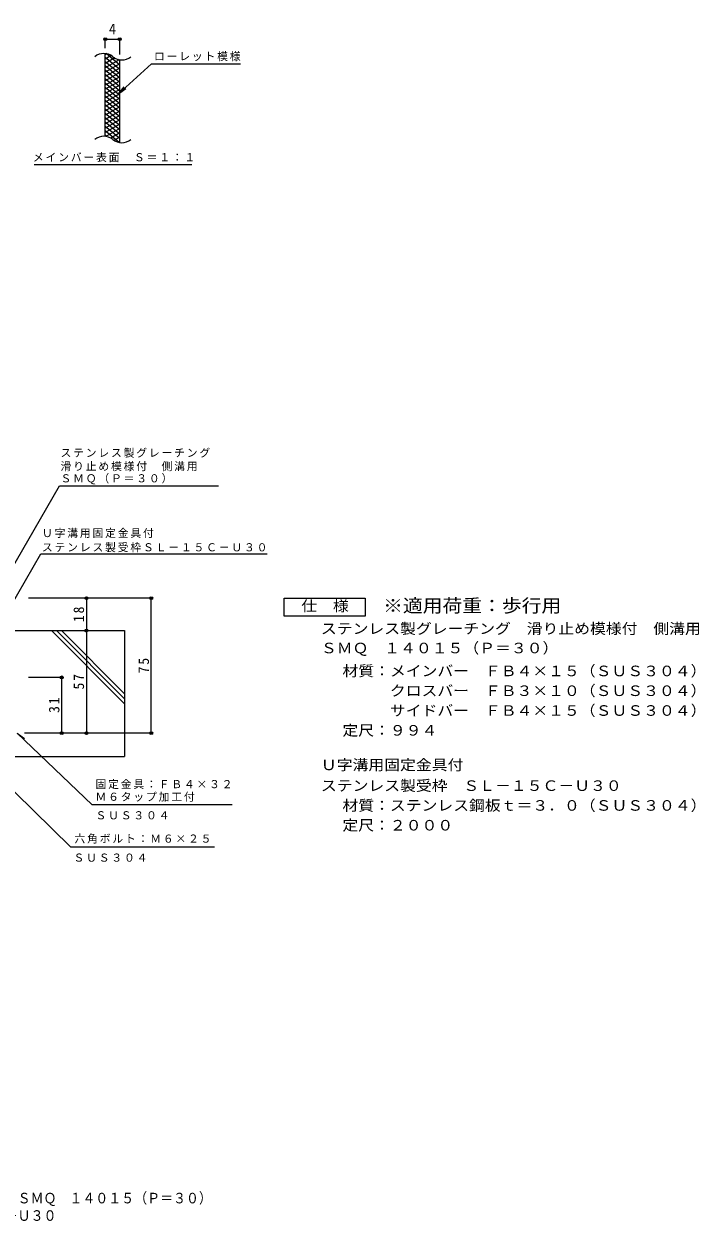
# Model space of a CAD drawing. Units: millimetres at full size, with parts at other scales. Extents: x -371 to 486, y -387 to 344.
# Drawn here: x 111 to 486, y -387 to 278 of the extents above; entities that cross this region are included whole.
import ezdxf
from ezdxf.enums import TextEntityAlignment as Align

# ---------------------------------------------------------------- set-up
doc = ezdxf.new("R2010")
doc.units = ezdxf.units.MM
doc.header["$LTSCALE"] = 2
doc.header["$PDMODE"] = 32
doc.header["$PDSIZE"] = 1.6
for name, color, linetype, lineweight in [('C-2', 3, 'Continuous', 9), ('C-4', 7, 'Continuous', 9), ('C-5', 7, 'Continuous', 9), ('C-9', 6, 'Continuous', 5), ('D-4', 7, 'Continuous', 9), ('D-5', 7, 'Continuous', 9), ('D-6', 6, 'Continuous', 5)]:
    doc.layers.add(name, color=color, linetype=linetype, lineweight=lineweight)
doc.layers.add('F-0_F-0ﾚｲﾔ', color=2, linetype='Continuous')
doc.styles.add('ＭＳ ゴシック', font='')
doc.styles.get('ＭＳ ゴシック').set_extended_font_data('MS Gothic')

msp = doc.modelspace()

# ---------------------------------------------------------------- linework, layer by layer
at = {"layer": 'C-2'}
for p, q in [((155.917, 215.883), (155.917, 261.883)), ((163.917, 212.442), (163.917, 258.442))]:
    msp.add_line(p, q, dxfattribs=at)
for centre, start, end in [((155.123, 254.033), 50.82628, 129.17371), ((165.158, 266.348), 230.82628, 309.17371), ((155.123, 208.033), 50.82628, 129.17371), ((165.158, 220.348), 230.82628, 309.17371)]:
    msp.add_arc(centre, 7.942, start, end, dxfattribs=at)
at = {"layer": 'C-4'}
for p, q in [((155.917, 264.883), (155.917, 270.529)), ((155.917, 269.929), (163.917, 269.929)), ((163.917, 261.442), (163.917, 270.529))]:
    msp.add_line(p, q, dxfattribs=at)
for p in [(155.917, 269.929), (163.917, 269.929)]:
    msp.add_point(p, dxfattribs=at)
at = {"layer": 'C-5'}
for p, q in [((181.58, 256.263), (230.995, 256.263)), ((163.185, 239.637), (167.301, 242.477)), ((116.392, 200.25), (203.998, 200.25))]:
    msp.add_line(p, q, dxfattribs=at)
msp.add_lwpolyline([(181.58, 256.263), (163.185, 239.637), (166.425, 243.445)], dxfattribs=at)
at = {"layer": 'C-9'}
for p, q in [((156.823, 261.792), (155.917, 261.268)), ((159.273, 260.806), (155.917, 258.868)), ((163.917, 253.12), (155.917, 259.833)), ((163.917, 255.52), (156.334, 261.883)), ((161.151, 259.49), (155.917, 256.468)), ((163.672, 258.545), (155.917, 254.068)), ((163.917, 250.72), (155.917, 257.433)), ((163.917, 256.287), (155.917, 251.668)), ((163.917, 248.32), (155.917, 255.033)), ((163.917, 253.887), (155.917, 249.268)), ((163.917, 257.92), (162.973, 258.712)), ((163.917, 245.92), (155.917, 252.633)), ((163.917, 251.487), (155.917, 246.868)), ((163.917, 243.52), (155.917, 250.233)), ((163.917, 249.087), (155.917, 244.468)), ((163.917, 241.12), (155.917, 247.833)), ((163.917, 246.687), (155.917, 242.068)), ((163.917, 238.72), (155.917, 245.433)), ((163.917, 244.287), (155.917, 239.668)), ((163.917, 236.32), (155.917, 243.033)), ((163.917, 241.887), (155.917, 237.268)), ((163.917, 233.92), (155.917, 240.633)), ((163.917, 239.487), (155.917, 234.868)), ((163.917, 231.52), (155.917, 238.233)), ((163.917, 237.087), (155.917, 232.468)), ((163.917, 229.12), (155.917, 235.833)), ((163.917, 234.687), (155.917, 230.068)), ((163.917, 226.72), (155.917, 233.433)), ((163.917, 232.287), (155.917, 227.668)), ((163.917, 224.32), (155.917, 231.033)), ((163.917, 229.887), (155.917, 225.268)), ((163.917, 221.92), (155.917, 228.633)), ((163.917, 227.487), (155.917, 222.868)), ((163.917, 219.52), (155.917, 226.233)), ((163.917, 225.087), (155.917, 220.468)), ((163.917, 217.12), (155.917, 223.833)), ((163.917, 222.687), (155.917, 218.068)), ((163.917, 214.72), (155.917, 221.433)), ((163.917, 220.287), (156.298, 215.888)), ((163.641, 212.551), (155.917, 219.033)), ((156.955, 215.762), (155.917, 216.633)), ((163.917, 217.887), (158.927, 215.006)), ((163.917, 215.487), (160.816, 213.697)), ((163.917, 213.087), (163.173, 212.657))]:
    msp.add_line(p, q, dxfattribs=at)
at = {"layer": 'D-4'}
for p, q in [((182.083, -40.702), (113.259, -40.702)), ((145.385, -40.702), (145.385, -58.702)), ((181.483, -115.702), (181.483, -40.702)), ((145.385, -58.702), (145.385, -115.702)), ((132.302, -84.702), (113.259, -84.702)), ((131.702, -115.702), (131.702, -84.702)), ((182.083, -115.702), (111.006, -115.702))]:
    msp.add_line(p, q, dxfattribs=at)
for p in [(145.385, -40.702), (181.483, -40.702), (145.385, -58.702), (131.702, -84.702), (131.702, -115.702), (145.385, -115.702), (181.483, -115.702)]:
    msp.add_point(p, dxfattribs=at)
at = {"layer": 'D-5'}
for p, q in [((94.346, -40.702), (130.543, 21.826)), ((130.543, 21.826), (218.938, 21.826)), ((103.006, -45.702), (120.088, -16.116)), ((120.088, -16.116), (245.816, -16.116)), ((255.364, -40.702), (300.364, -40.702)), ((255.364, -50.702), (255.364, -40.702)), ((300.364, -40.702), (300.364, -50.702)), ((300.364, -50.702), (255.364, -50.702)), ((226.473, -155.444), (148.658, -155.444)), ((216.587, -179.056), (136.816, -179.056))]:
    msp.add_line(p, q, dxfattribs=at)
for points in [[(136.816, -179.056), (43.629, -87.702), (47.626, -90.706)], [(148.658, -155.444), (107.006, -115.702), (111.043, -118.651)]]:
    msp.add_lwpolyline(points, dxfattribs=at)
at = {"layer": 'D-6'}
for p, q in [((166.686, -99.416), (125.972, -58.702)), ((166.686, -96.588), (128.8, -58.702)), ((166.686, -93.759), (131.629, -58.702)), ((95.944, -128.702), (166.686, -128.702))]:
    msp.add_line(p, q, dxfattribs=at)
msp.add_lwpolyline([(99.006, -58.702), (166.686, -58.702), (166.686, -128.702)], dxfattribs=at)

# ---------------------------------------------------------------- texts
at = {"layer": 'C-4', "color": 2, "style": 'ＭＳ ゴシック'}
msp.add_text('4', height=5.865, dxfattribs=at).set_placement((157.917, 270.929), align=Align.BOTTOM_LEFT)
at = {"layer": 'C-5', "char_height": 4.399, "attachment_point": 7, "style": 'ＭＳ ゴシック'}
for s, insert in [('\\T1.17;ローレット模様', (182.995, 257.678)), ('\\T1.17;メインバー表面\u3000Ｓ＝１：１', (115.679, 201.59))]:
    msp.add_mtext(s, dxfattribs=dict(at, insert=insert))
at = {"layer": 'D-4', "color": 2, "char_height": 5.865, "attachment_point": 7, "rotation": 90, "style": 'ＭＳ ゴシック'}
for s, insert in [('\\T1.27;\\W0.95;18', (144.185, -53.952)), ('\\T1.27;\\W0.95;75', (180.283, -82.452)), ('\\T1.27;\\W0.95;57', (144.185, -91.452)), ('\\T1.27;\\W0.95;31', (130.502, -104.452))]:
    msp.add_mtext(s, dxfattribs=dict(at, insert=insert))
at = {"layer": 'D-5', "color": 2, "style": 'ＭＳ ゴシック', "width": 1.1}
for s, p in [('仕\u3000様', (264.864, -49.702)), ('ステンレス製グレーチング\u3000滑り止め模様付\u3000側溝用', (275.782, -62.286)), ('ＳＭＱ\u3000１４０１５（Ｐ＝３０）', (275.782, -73.064)), ('材質：メインバー\u3000ＦＢ４×１５（ＳＵＳ３０４）', (287.725, -85.803)), ('\u3000\u3000\u3000クロスバー\u3000ＦＢ３×１０（ＳＵＳ３０４）', (287.725, -96.803)), ('\u3000\u3000\u3000サイドバー\u3000ＦＢ４×１５（ＳＵＳ３０４）', (287.725, -107.803)), ('定尺：９９４', (287.725, -118.803)), ('Ｕ字溝用固定金具付', (275.782, -138.003)), ('ステンレス製受枠\u3000ＳＬ－１５Ｃ－Ｕ３０', (275.782, -149.542)), ('材質：ステンレス鋼板ｔ＝３．０（ＳＵＳ３０４）', (287.725, -160.542)), ('定尺：２０００', (287.725, -171.542))]:
    msp.add_text(s, height=5.865, dxfattribs=at).set_placement(p, align=Align.BOTTOM_LEFT)
at = {"layer": 'D-5', "color": 3, "style": 'ＭＳ ゴシック', "width": 1.1}
msp.add_text('※適用荷重：歩行用', height=7.331, dxfattribs=at).set_placement((310.364, -50.702), align=Align.BOTTOM_LEFT)
at = {"layer": 'D-5', "char_height": 4.399, "attachment_point": 7, "style": 'ＭＳ ゴシック'}
for s, insert in [('\\T1.17;ステンレス製グレーチング', (131.024, 37.352)), ('\\T1.17;滑り止め模様付\u3000側溝用', (131.024, 29.858)), ('\\T1.17;ＳＭＱ（Ｐ＝３０）', (131.024, 22.53)), ('\\T1.17;Ｕ字溝用固定金具付', (120.711, -7.254)), ('\\T1.17;ステンレス製受枠ＳＬ－１５Ｃ－Ｕ３０', (120.711, -15.164)), ('\\T1.17;固定金具：ＦＢ４×３２', (150.473, -146.778)), ('\\T1.17;Ｍ６タップ加工付', (150.473, -153.778)), ('\\T1.17;ＳＵＳ３０４', (150.473, -163.665)), ('\\T1.17;六角ボルト：Ｍ６×２５', (138.765, -177.056)), ('\\T1.17;ＳＵＳ３０４', (138.244, -187.188))]:
    msp.add_mtext(s, dxfattribs=dict(at, insert=insert))
at = {"layer": 'F-0_F-0ﾚｲﾔ', "style": 'ＭＳ ゴシック', "width": 0.9}
for s, p in [('ステンレス製グレーチング\u3000滑り止め模様付\u3000側溝用\u3000ＳＭＱ\u3000１４０１５（Ｐ＝３０）', (-72.822, -378.728)), ('Ｕ字溝用固定金具付ステンレス製受枠\u3000ＳＬ－１５Ｃ－Ｕ３０', (-72.822, -388.42))]:
    msp.add_text(s, height=5.865, dxfattribs=at).set_placement(p, align=Align.BOTTOM_LEFT)

doc.saveas('drawing.dxf')
